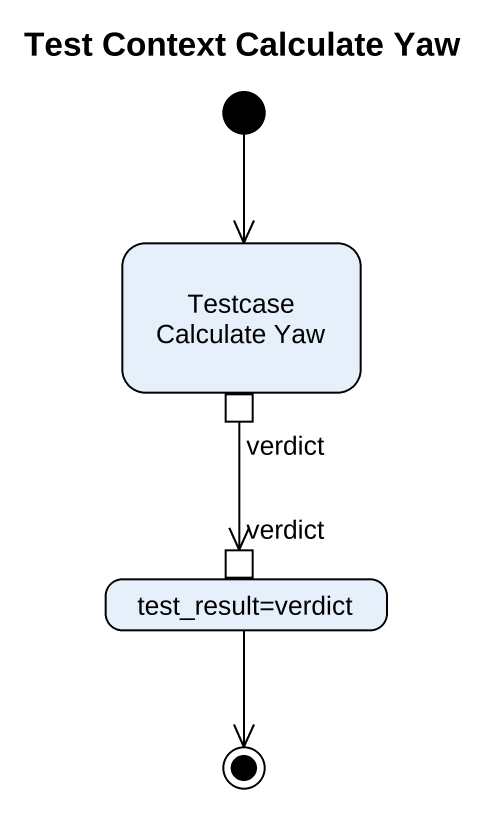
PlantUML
@startuml
title Test Context Calculate Yaw
hide empty description
state "Testcase Calculate Yaw" as Testcase_Calculate_Yaw {
  state verdict <<outputPin>>
}
state "test_result=verdict" as test_result_verdict {
  state "verdict" as verdict_2 <<inputPin>>
}
[*] --> Testcase_Calculate_Yaw
verdict --> verdict_2
test_result_verdict --> [*]
@enduml
